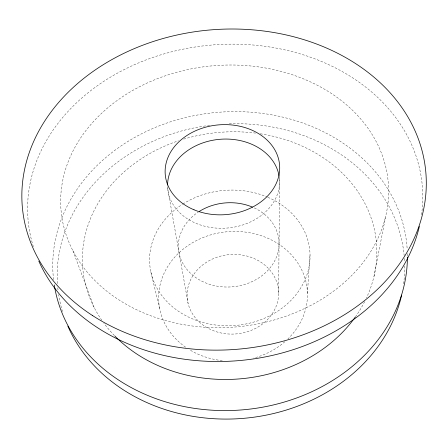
<?xml version="1.0" encoding="UTF-8"?>
<svg xmlns="http://www.w3.org/2000/svg" width="448" height="448" viewBox="0 0 448 448"><rect width="100%" height="100%" fill="white"/><g stroke="black" fill="none" stroke-linecap="round" stroke-linejoin="round"><path stroke-width="0.34" stroke-dasharray="2.24 1.68" d="M278.628 293.154A45.802 39.799 -4.8 0 0 209.821 260.31A45.802 39.799 -4.8 0 0 210.146 329.297A45.802 39.799 -4.8 0 0 278.628 293.154L279.63 175.706M307.434 293.233L310.033 254.285M374.018 276.254L385.7 216.16A164.192 131.074 -4.8 0 0 170.839 73.998A164.192 131.074 -4.8 0 0 117.393 298.878A164.192 131.074 -4.8 0 0 385.7 216.16M72.873 250.645L94.147 307.457M150.858 271.936L159.891 309.714M167.317 186.626L188.059 303.268M260.327 133.778A147.392 123.676 -4.8 0 1 366.537 297.763M364.672 301.588A147.392 123.676 -4.8 0 1 355.785 316.322M114.38 335.524A147.392 123.676 -4.8 0 1 103.88 323.137M101.853 320.303A147.392 123.676 -4.8 0 1 178.388 140.818M183.708 139.126A147.392 123.676 -4.8 0 1 255.506 133.106M254.318 207.939A50.389 42.095 -4.8 0 1 268.402 269.797A50.389 42.095 -4.8 0 1 192.903 275.386A50.389 42.095 -4.8 0 1 198.251 212.094M279.395 178.31A56.073 44.526 -4.8 0 1 227.332 228.032A56.073 44.526 -4.8 0 1 167.653 187.734M267.926 197.316A80.326 67.76 -4.8 0 1 294.067 297.002A80.326 67.76 -4.8 0 1 172.833 307.054A80.326 67.76 -4.8 0 1 182.291 204.417M182.874 204.042A80.326 67.76 -4.8 0 1 267.294 197.047M185.618 347.194A74.486 64.77 -4.8 0 1 176.45 255.304A74.486 64.77 -4.8 0 1 282.29 246.669A74.486 64.77 -4.8 0 1 288.008 338.839M284.945 341.662A74.486 64.77 -4.8 0 1 253.686 358.126M222.253 360.629A74.486 64.77 -4.8 0 1 189.179 349.53M404.393 258.44A173.936 147.51 -4.8 0 1 404.589 261.828M404.701 265.938A173.936 147.51 -4.8 0 1 403.592 284.015M62.49 311.562A173.936 147.51 -4.8 0 1 58.654 294.616M58.016 289.895A173.936 147.51 -4.8 0 1 57.786 287.801M57.445 283.595A173.936 147.51 -4.8 0 1 206.92 125.698M207.614 125.602A173.936 147.51 -4.8 0 1 209.698 125.322M229.264 123.766A173.936 147.51 -4.8 0 1 404.169 255.696M407.366 253.602A177.509 149.274 -4.8 0 1 407.406 256.334M53.553 279.619A177.509 149.274 -4.8 0 1 217.358 112.37A177.509 149.274 -4.8 0 1 407.198 249.525M33.354 246.624A197.854 158.374 -4.8 0 1 212.733 44.946A197.854 158.374 -4.8 0 1 421.462 215.298"/><path stroke-width="0.67" d="M167.58 184.985A56.073 44.526 -4.8 0 1 219.822 139.3A56.073 44.526 -4.8 0 1 279.003 175.582M199.405 211.355A50.389 42.095 -4.8 0 1 252.465 207.116M401.61 295.114A173.936 147.51 -4.8 0 1 245.123 418.202A173.936 147.51 -4.8 0 1 67.855 326.166M355.393 316.876A147.392 123.676 -4.8 0 1 114.878 336.034M419.345 226.486A197.854 158.374 -4.8 0 1 240.15 360.5A197.854 158.374 -4.8 0 1 38.802 261.1M407.406 257.023A177.509 149.274 -4.8 0 1 241.573 409.931A177.509 149.274 -4.8 0 1 54.281 284.99M92.501 315.526A202.496 160.233 -4.8 0 0 422.862 212.834A202.496 160.233 -4.8 0 0 156.856 40.354A202.496 160.233 -4.8 0 0 92.501 315.526M194.001 209.787A57.366 45.013 -4.8 0 0 279.698 167.675A57.366 45.013 -4.8 0 0 193.525 131.734A57.366 45.013 -4.8 0 0 194.001 209.787"/></g></svg>
